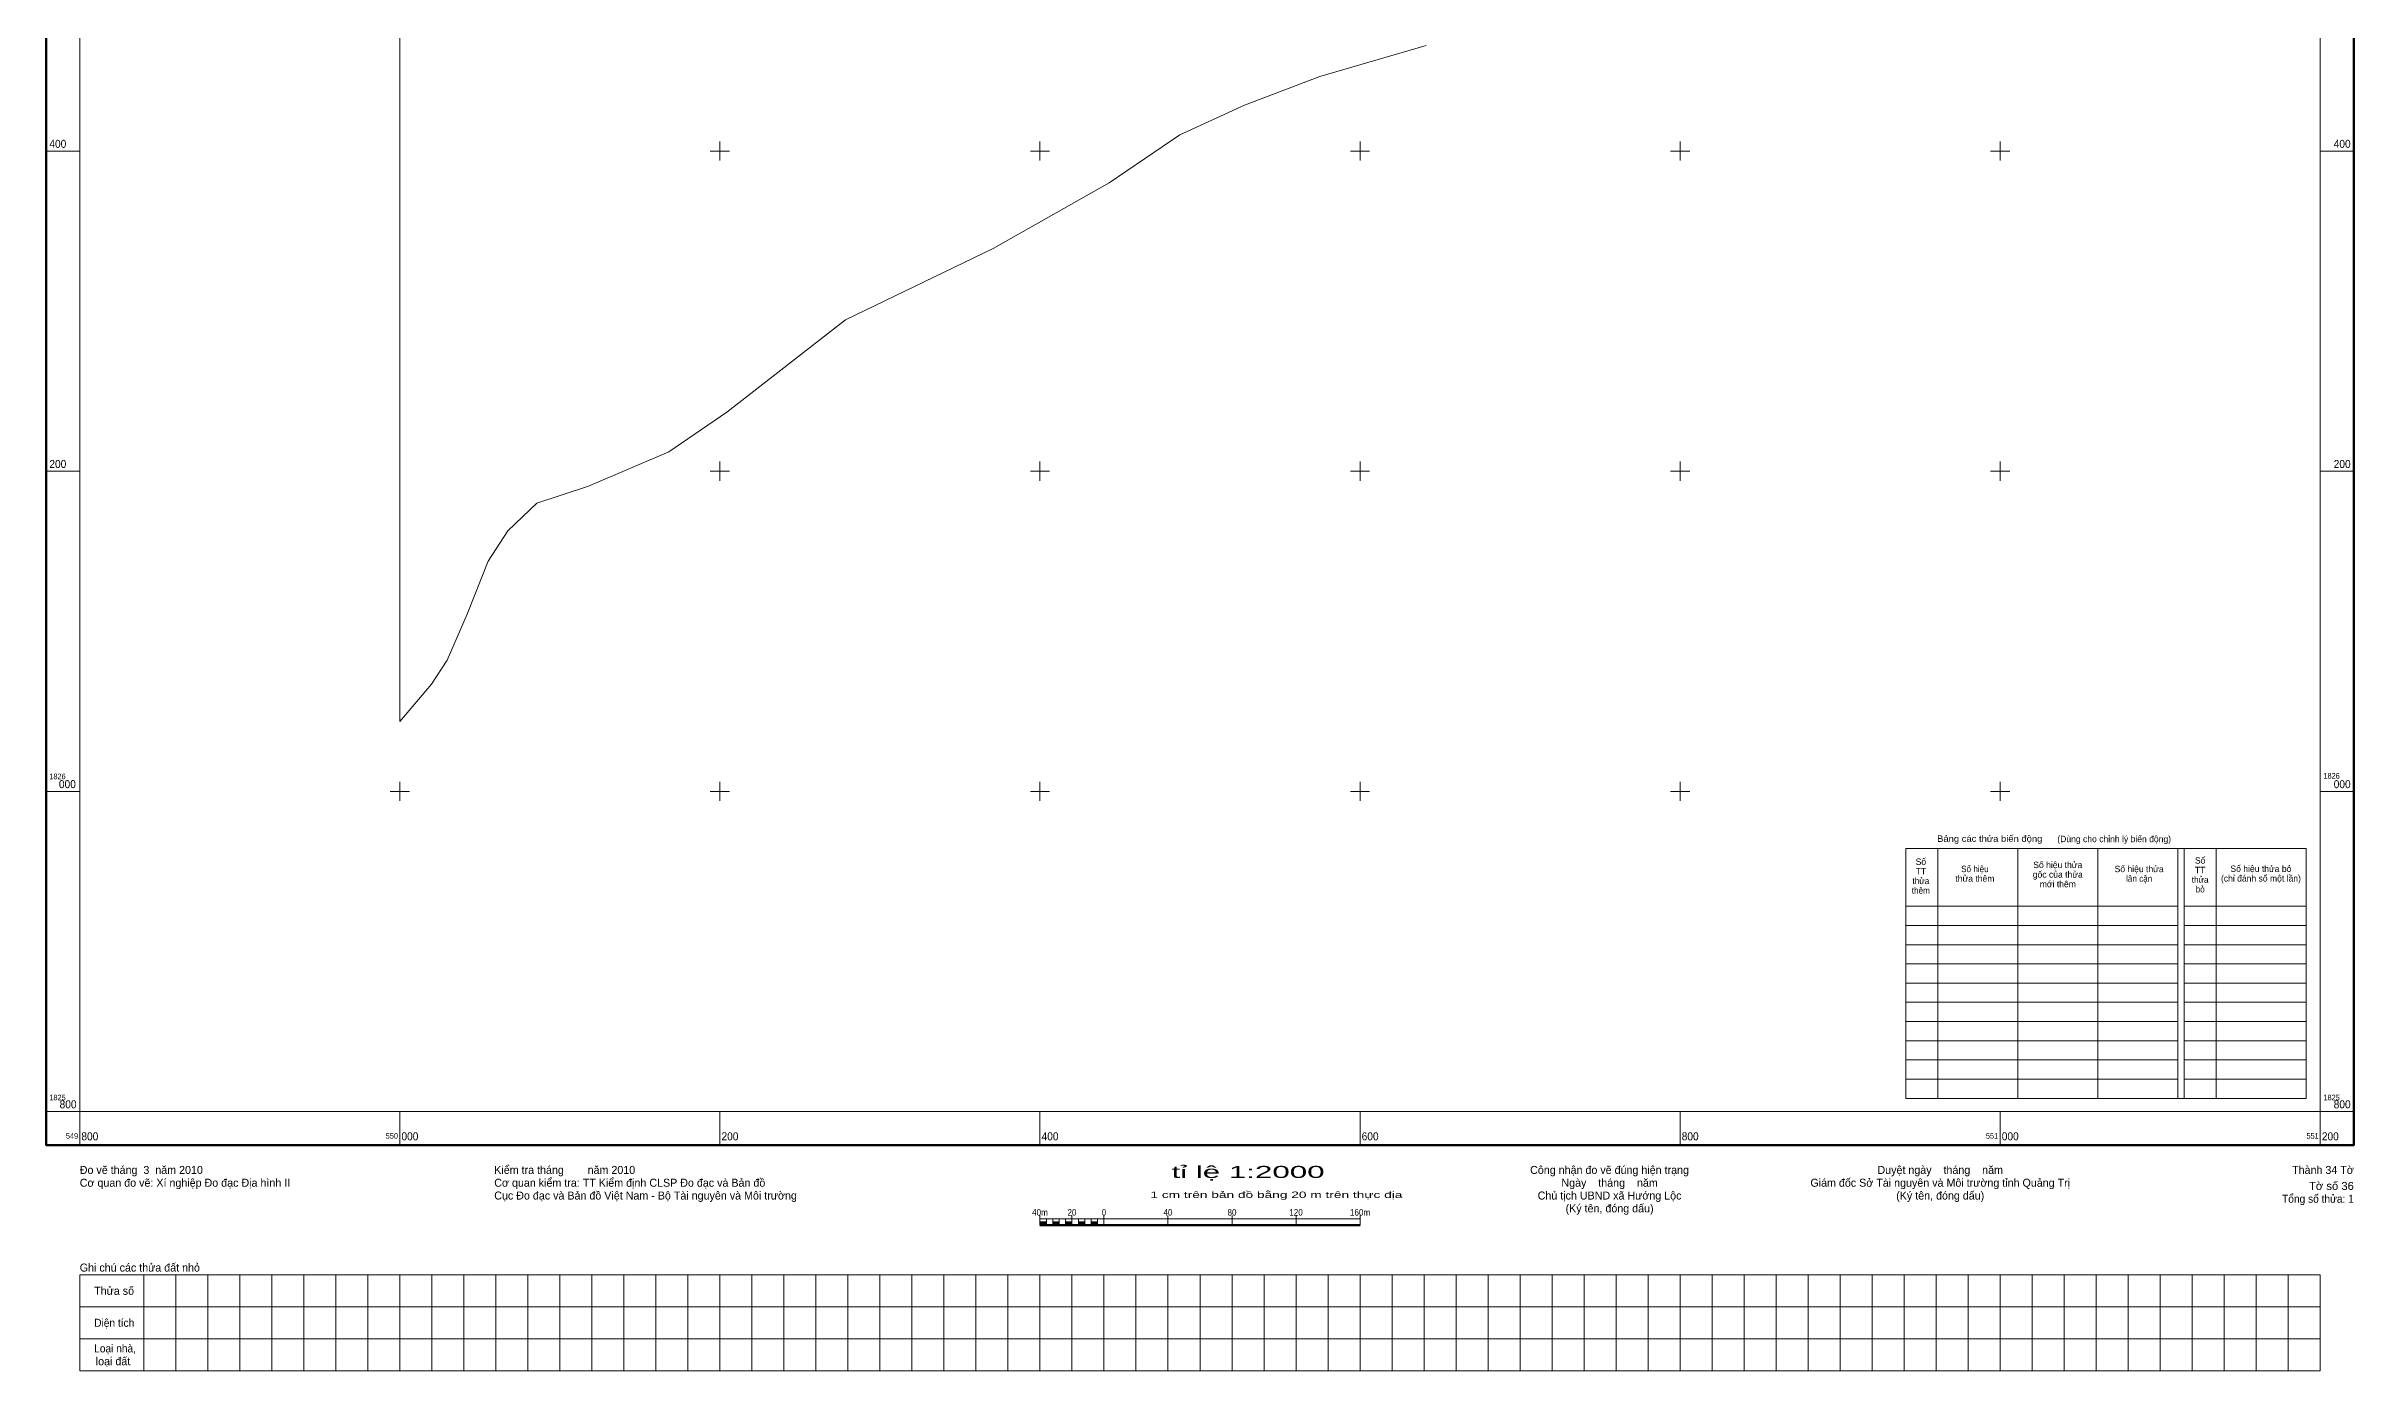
# Model space of a CAD drawing. Header units: metres. Extents: x 549779 to 551238, y 1825638 to 1827293.
# Drawn here: x 549779 to 551221, y 1825638 to 1826466 of the extents above; entities that cross this region are included whole.
import ezdxf
from ezdxf.enums import TextEntityAlignment as Align

# ---------------------------------------------------------------- set-up
doc = ezdxf.new("R2010")
doc.units = ezdxf.units.M
doc.header["$LTSCALE"] = 2
doc.layers.add('10', color=7, linetype='Continuous', lineweight=13)
doc.layers.add('63', color=7, linetype='Continuous', lineweight=13)

msp = doc.modelspace()

# ---------------------------------------------------------------- hatches: boundary and pattern name
at = {"layer": '63'}
for points in [[(550400, 1825729), (550400, 1825731), (550404, 1825731), (550404, 1825729)], [(550408, 1825729), (550408, 1825731), (550412, 1825731), (550412, 1825729)], [(550416, 1825729), (550416, 1825731), (550420, 1825731), (550420, 1825729)], [(550424, 1825729), (550424, 1825731), (550428, 1825731), (550428, 1825729)], [(550432, 1825729), (550432, 1825731), (550436, 1825731), (550436, 1825729)]]:
    msp.add_hatch(color=256, dxfattribs=at).paths.add_polyline_path(points)

# ---------------------------------------------------------------- linework, layer by layer
at = {"layer": '10'}
for points in [[(550886.58, 1827000), (550000, 1827000), (550000, 1826043.68)], [(550000, 1826043.68), (550019.76, 1826067.04), (550029.65, 1826081.88), (550042.01, 1826110.74), (550055.19, 1826143.72), (550067.55, 1826162.69), (550085.67, 1826180), (550117.81, 1826190.72), (550168.06, 1826212.17), (550204.31, 1826236.91), (550278.46, 1826294.63), (550370.74, 1826339.15), (550443.26, 1826380.15), (550487.38, 1826410.06), (550527.88, 1826428.71), (550574.87, 1826446.54), (550641.29, 1826466)]]:
    msp.add_lwpolyline(points, dxfattribs=at)
at = {"layer": '63'}
for p, q in [((549800, 1826400), (549779, 1826400)), ((550194, 1826400), (550206, 1826400)), ((550200, 1826394), (550200, 1826406)), ((550394, 1826400), (550406, 1826400)), ((550400, 1826394), (550400, 1826406)), ((550594, 1826400), (550606, 1826400)), ((550600, 1826394), (550600, 1826406)), ((550794, 1826400), (550806, 1826400)), ((550800, 1826394), (550800, 1826406)), ((550994, 1826400), (551006, 1826400)), ((551000, 1826394), (551000, 1826406)), ((551200, 1826400), (551221, 1826400)), ((549800, 1826200), (549779, 1826200)), ((550194, 1826200), (550206, 1826200)), ((550200, 1826194), (550200, 1826206)), ((550394, 1826200), (550406, 1826200)), ((550400, 1826194), (550400, 1826206)), ((550594, 1826200), (550606, 1826200)), ((550600, 1826194), (550600, 1826206)), ((550794, 1826200), (550806, 1826200)), ((550800, 1826194), (550800, 1826206)), ((550994, 1826200), (551006, 1826200)), ((551000, 1826194), (551000, 1826206)), ((551200, 1826200), (551221, 1826200)), ((550000, 1825994), (550000, 1826006)), ((550200, 1825994), (550200, 1826006)), ((550400, 1825994), (550400, 1826006)), ((550600, 1825994), (550600, 1826006)), ((550800, 1825994), (550800, 1826006)), ((551000, 1825994), (551000, 1826006)), ((549800, 1826000), (549779, 1826000)), ((549994, 1826000), (550006, 1826000)), ((550194, 1826000), (550206, 1826000)), ((550394, 1826000), (550406, 1826000)), ((550594, 1826000), (550606, 1826000)), ((550794, 1826000), (550806, 1826000)), ((550994, 1826000), (551006, 1826000)), ((551200, 1826000), (551221, 1826000)), ((550940.98, 1825964.21), (551191.25, 1825964.21)), ((550940.98, 1825808.21), (550940.98, 1825964.21)), ((550960.98, 1825808.21), (550960.98, 1825964.21)), ((551010.98, 1825808.21), (551010.98, 1825964.21)), ((551060.98, 1825808.21), (551060.98, 1825964.21)), ((551134.98, 1825808.21), (551134.98, 1825964.21)), ((551191.25, 1825808.21), (551191.25, 1825964.21)), ((550940.98, 1825928.21), (551110.98, 1825928.21)), ((551114.98, 1825928.21), (551191.25, 1825928.21)), ((550940.98, 1825916.21), (551110.98, 1825916.21)), ((550940.98, 1825904.21), (551110.98, 1825904.21)), ((551114.98, 1825916.21), (551191.25, 1825916.21)), ((551114.98, 1825904.21), (551191.25, 1825904.21)), ((550940.98, 1825892.21), (551110.98, 1825892.21)), ((551114.98, 1825892.21), (551191.25, 1825892.21)), ((550940.98, 1825880.21), (551110.98, 1825880.21)), ((551114.98, 1825880.21), (551191.25, 1825880.21)), ((550940.98, 1825868.21), (551110.98, 1825868.21)), ((551114.98, 1825868.21), (551191.25, 1825868.21)), ((550940.98, 1825856.21), (551110.98, 1825856.21)), ((551114.98, 1825856.21), (551191.25, 1825856.21)), ((550940.98, 1825844.21), (551110.98, 1825844.21)), ((550940.98, 1825832.21), (551110.98, 1825832.21)), ((551114.98, 1825844.21), (551191.25, 1825844.21)), ((551114.98, 1825832.21), (551191.25, 1825832.21)), ((550940.98, 1825820.21), (551110.98, 1825820.21)), ((551114.98, 1825820.21), (551191.25, 1825820.21)), ((550940.98, 1825808.21), (551191.25, 1825808.21)), ((549800, 1825800), (549779, 1825800)), ((549800, 1825800), (549800, 1825779)), ((550000, 1825800), (550000, 1825779)), ((550200, 1825800), (550200, 1825779)), ((550400, 1825800), (550400, 1825779)), ((550600, 1825800), (550600, 1825779)), ((550800, 1825800), (550800, 1825779)), ((551000, 1825800), (551000, 1825779)), ((551200, 1825800), (551200, 1825779)), ((551200, 1825800), (551221, 1825800)), ((550400, 1825729), (550400, 1825735)), ((550400, 1825733), (550600, 1825733)), ((550404, 1825729), (550404, 1825733)), ((550408, 1825729), (550408, 1825733)), ((550412, 1825729), (550412, 1825733)), ((550416, 1825729), (550416, 1825733)), ((550420, 1825729), (550420, 1825735)), ((550420, 1825729), (550420, 1825733)), ((550424, 1825729), (550424, 1825733)), ((550428, 1825729), (550428, 1825733)), ((550432, 1825729), (550432, 1825733)), ((550436, 1825729), (550436, 1825733)), ((550440, 1825729), (550440, 1825735)), ((550480, 1825729), (550480, 1825735)), ((550520, 1825729), (550520, 1825735)), ((550560, 1825729), (550560, 1825735)), ((550600, 1825729), (550600, 1825735)), ((549840, 1825698), (549840, 1825638)), ((549860, 1825698), (549860, 1825638)), ((549880, 1825698), (549880, 1825638)), ((549900, 1825698), (549900, 1825638)), ((549920, 1825698), (549920, 1825638)), ((549940, 1825698), (549940, 1825638)), ((549960, 1825698), (549960, 1825638)), ((549980, 1825698), (549980, 1825638)), ((550000, 1825698), (550000, 1825638)), ((550020, 1825698), (550020, 1825638)), ((550040, 1825698), (550040, 1825638)), ((550060, 1825698), (550060, 1825638)), ((550080, 1825698), (550080, 1825638)), ((550100, 1825698), (550100, 1825638)), ((550120, 1825698), (550120, 1825638)), ((550140, 1825698), (550140, 1825638)), ((550160, 1825698), (550160, 1825638)), ((550180, 1825698), (550180, 1825638)), ((550200, 1825698), (550200, 1825638)), ((550220, 1825698), (550220, 1825638)), ((550240, 1825698), (550240, 1825638)), ((550260, 1825698), (550260, 1825638)), ((550280, 1825698), (550280, 1825638)), ((550300, 1825698), (550300, 1825638)), ((550320, 1825698), (550320, 1825638)), ((550340, 1825698), (550340, 1825638)), ((550360, 1825698), (550360, 1825638)), ((550380, 1825698), (550380, 1825638)), ((550400, 1825698), (550400, 1825638)), ((550420, 1825698), (550420, 1825638)), ((550440, 1825698), (550440, 1825638)), ((550460, 1825698), (550460, 1825638)), ((550480, 1825698), (550480, 1825638)), ((550500, 1825698), (550500, 1825638)), ((550520, 1825698), (550520, 1825638)), ((550540, 1825698), (550540, 1825638)), ((550560, 1825698), (550560, 1825638)), ((550580, 1825698), (550580, 1825638)), ((550600, 1825698), (550600, 1825638)), ((550620, 1825698), (550620, 1825638)), ((550640, 1825698), (550640, 1825638)), ((550660, 1825698), (550660, 1825638)), ((550680, 1825698), (550680, 1825638)), ((550700, 1825698), (550700, 1825638)), ((550720, 1825698), (550720, 1825638)), ((550740, 1825698), (550740, 1825638)), ((550760, 1825698), (550760, 1825638)), ((550780, 1825698), (550780, 1825638)), ((550800, 1825698), (550800, 1825638)), ((550820, 1825698), (550820, 1825638)), ((550840, 1825698), (550840, 1825638)), ((550860, 1825698), (550860, 1825638)), ((550880, 1825698), (550880, 1825638)), ((550900, 1825698), (550900, 1825638)), ((550920, 1825698), (550920, 1825638)), ((550940, 1825698), (550940, 1825638)), ((550960, 1825698), (550960, 1825638)), ((550980, 1825698), (550980, 1825638)), ((551000, 1825698), (551000, 1825638)), ((551020, 1825698), (551020, 1825638)), ((551040, 1825698), (551040, 1825638)), ((551060, 1825698), (551060, 1825638)), ((551080, 1825698), (551080, 1825638)), ((551100, 1825698), (551100, 1825638)), ((551120, 1825698), (551120, 1825638)), ((551140, 1825698), (551140, 1825638)), ((551160, 1825698), (551160, 1825638)), ((551180, 1825698), (551180, 1825638)), ((549800, 1825678), (551200, 1825678)), ((549800, 1825658), (551200, 1825658))]:
    msp.add_line(p, q, dxfattribs=at)
at = {"layer": '63', "lineweight": 53}
msp.add_line((550400, 1825729), (550600, 1825729), dxfattribs=at)
at = {"layer": '63', "lineweight": 158}
msp.add_lwpolyline([(549779, 1827221), (551221, 1827221), (551221, 1825779), (549779, 1825779)], close=True, dxfattribs=at)
at = {"layer": '63'}
for points in [[(549800, 1827200), (551200, 1827200), (551200, 1825800), (549800, 1825800)], [(551110.98, 1825964.21), (551110.98, 1825808.21), (551114.98, 1825808.21), (551114.98, 1825964.21)], [(550400, 1825729), (550400, 1825731), (550404, 1825731), (550404, 1825729)], [(550408, 1825729), (550408, 1825731), (550412, 1825731), (550412, 1825729)], [(550416, 1825729), (550416, 1825731), (550420, 1825731), (550420, 1825729)], [(550424, 1825729), (550424, 1825731), (550428, 1825731), (550428, 1825729)], [(550432, 1825729), (550432, 1825731), (550436, 1825731), (550436, 1825729)], [(549800, 1825698), (551200, 1825698), (551200, 1825638), (549800, 1825638)]]:
    msp.add_lwpolyline(points, close=True, dxfattribs=at)

# ---------------------------------------------------------------- texts
for s, height, width, p in [('400', 5, 0.95, (549781, 1826402)), ('200', 5, 0.95, (549781, 1826202)), ('1826', 3.5, 0.95, (549781, 1826007.59)), ('000', 5, 0.95, (549786.96, 1826002)), ('1826', 3.5, 0.95, (551202, 1826007.96)), ('Bảng các thửa biến động', 4, 1.1, (550960.6, 1825968.45)), ('1825', 3.5, 0.95, (549781, 1825807)), ('1825', 3.5, 0.95, (551202, 1825807)), ('800', 5, 0.95, (549801, 1825782)), ('000', 5, 0.95, (550001, 1825782)), ('200', 5, 0.95, (550201, 1825782)), ('400', 5, 0.95, (550401, 1825782)), ('600', 5, 0.95, (550601, 1825782)), ('800', 5, 0.95, (550801, 1825782)), ('000', 5, 0.95, (551001, 1825782)), ('200', 5, 0.95, (551201, 1825782)), ('Diện tích', 5, 0.95, (549809, 1825665.5)), ('Loại nhà,', 5, 0.95, (549809, 1825649.5))]:
    msp.add_text(s, height=height, dxfattribs=dict(at, width=width)).set_placement(p)
for s, height, width, p in [('400', 5, 0.95, (551219, 1826402)), ('200', 5, 0.95, (551219, 1826202)), ('000', 5, 0.95, (551219, 1826002)), ('800', 5, 0.95, (549798, 1825802)), ('800', 5, 0.95, (551219, 1825802)), ('549', 3.5, 0.95, (549799, 1825783)), ('550', 3.5, 0.95, (549998.83, 1825783)), ('551', 3.5, 0.85, (550998.69, 1825783)), ('551', 3.5, 0.85, (551199, 1825783)), ('Tổng số thửa: 1', 5, 0.95, (551221, 1825743)), ('Tờ số 36', 5, 1.05, (551221, 1825751))]:
    msp.add_text(s, height=height, dxfattribs=dict(at, width=width)).set_placement(p, align=Align.RIGHT)
for s, height, p in [('(Dùng cho chỉnh lý biến động)', 4, (551035.71, 1825968.25)), ('Đo vẽ tháng  3  năm 2010', 5, (549800, 1825761)), ('Kiểm tra tháng        năm 2010', 5, (550059, 1825761)), ('Cơ quan đo vẽ: Xí nghiệp Đo đạc Địa hình II', 5, (549800, 1825753)), ('Cơ quan kiểm tra: TT Kiểm định CLSP Đo đạc và Bản đồ', 5, (550059, 1825753)), ('Cục Đo đạc và Bản đồ Việt Nam - Bộ Tài nguyên và Môi trường', 5, (550059, 1825745)), ('Ghi chú các thửa đất nhỏ', 5, (549800, 1825700)), ('Thửa số', 5, (549809, 1825685.5)), ('loại đất', 5, (549810, 1825641.5))]:
    msp.add_text(s, height=height, dxfattribs=at).set_placement(p)
for s, height, p in [('TT', 4, (550950.45, 1825948.06)), ('Số', 4, (550950.45, 1825954.06)), ('thửa thêm', 4, (550984.21, 1825943.53)), ('gốc của thửa', 4, (551036, 1825946.06)), ('Số hiệu thửa', 4, (551036, 1825952.06)), ('Số hiệu thửa', 4, (551086.84, 1825949.52)), ('TT', 4, (551124.96, 1825948.85)), ('Số', 4, (551124.96, 1825954.85)), ('(chỉ đánh số một lần)', 4, (551162.94, 1825943.65)), ('Số hiệu thửa bỏ', 4, (551162.93, 1825949.65)), ('mới thêm', 4, (551036.01, 1825940.06)), ('Công nhận đo vẽ đúng hiện trạng', 5, (550755.92, 1825761)), ('Duyệt ngày    tháng    năm', 5, (550962.53, 1825761)), ('Chủ tịch UBND xã Hướng Lộc', 5, (550755.91, 1825745)), ('Ngày    tháng    năm', 5, (550755.93, 1825753)), ('Giám đốc Sở Tài nguyên và Môi trường tỉnh Quảng Trị', 5, (550962.55, 1825753)), ('(Ký tên, đóng dấu)', 5, (550962.54, 1825745)), ('(Ký tên, đóng dấu)', 5, (550755.94, 1825737))]:
    msp.add_text(s, height=height, dxfattribs=at).set_placement(p, align=Align.CENTER)
for s, height, width, p in [('Số hiệu', 4, 0.95, (550984.21, 1825949.53)), ('lân cận', 4, 0.95, (551086.84, 1825943.52)), ('thửa', 4, 0.95, (551124.96, 1825942.85)), ('thêm', 4, 0.95, (550950.44, 1825936.06)), ('thửa', 4, 0.95, (550950.45, 1825942.06)), ('bỏ', 4, 0.95, (551124.96, 1825936.85)), ('tỉ lệ 1:2000', 7.5, 1.95, (550530.01, 1825758.5)), ('1 cm trên bản đồ bằng 20 m trên thực địa', 4, 1.6, (550547.75, 1825746)), ('40m', 4, 0.95, (550400, 1825735)), ('20', 4, 0.95, (550420, 1825735)), ('0', 4, 0.9, (550440, 1825735)), ('40', 4, 0.95, (550480, 1825735)), ('80', 4, 0.95, (550520, 1825735)), ('120', 4, 0.95, (550559.99, 1825735)), ('160m', 4, 0.95, (550600.01, 1825735))]:
    msp.add_text(s, height=height, dxfattribs=dict(at, width=width)).set_placement(p, align=Align.CENTER)
msp.add_text('Thành 34 Tờ', height=5, dxfattribs=at).set_placement((551221, 1825761), align=Align.RIGHT)

doc.saveas('drawing.dxf')
